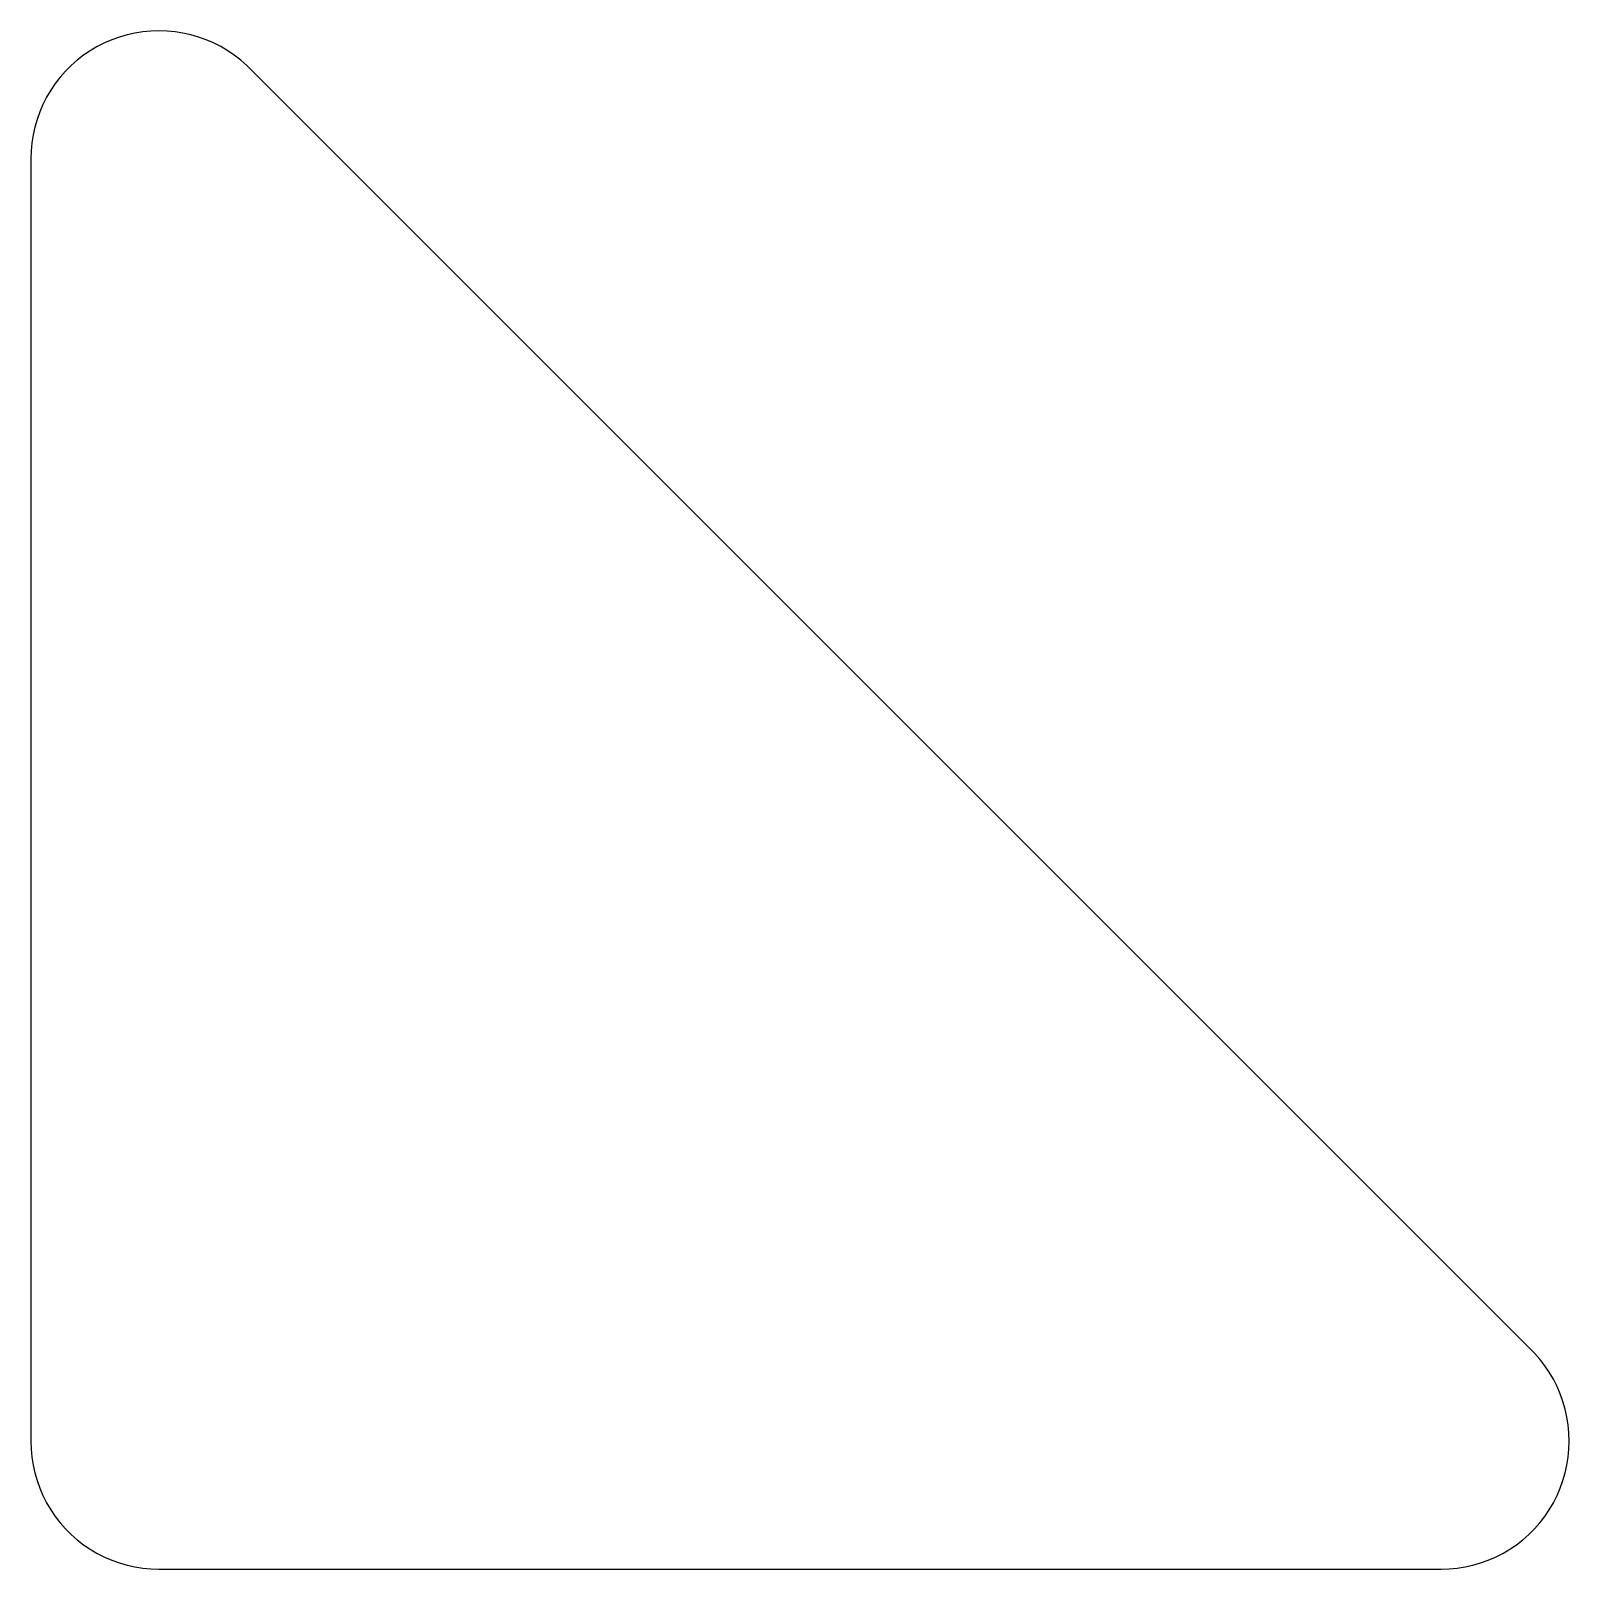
# Model space of a CAD drawing. Header units: metres. Extents: x -5 to 55, y -5 to 55.
import ezdxf

# ---------------------------------------------------------------- set-up
doc = ezdxf.new("R2010")
doc.units = ezdxf.units.M

msp = doc.modelspace()

# ---------------------------------------------------------------- linework, layer by layer
for p, q in [((-1.84062, 54.6489), (-2.1289, 54.5241)), ((-1.54508, 54.7553), (-1.84062, 54.6489)), ((-1.24345, 54.8429), (-1.54508, 54.7553)), ((-0.936907, 54.9114), (-1.24345, 54.8429)), ((-0.626666, 54.9606), (-0.936907, 54.9114)), ((-0.313953, 54.9901), (-0.626666, 54.9606)), ((0, 55), (-0.313953, 54.9901)), ((0.313953, 54.9901), (0, 55)), ((0.626666, 54.9606), (0.313953, 54.9901)), ((0.936907, 54.9114), (0.626666, 54.9606)), ((1.24345, 54.8429), (0.936907, 54.9114)), ((1.54508, 54.7553), (1.24345, 54.8429)), ((1.84062, 54.6489), (1.54508, 54.7553)), ((2.1289, 54.5241), (1.84062, 54.6489)), ((-2.93893, 54.0451), (-3.18712, 53.8526)), ((-2.67913, 54.2216), (-2.93893, 54.0451)), ((-2.40877, 54.3815), (-2.67913, 54.2216)), ((-2.1289, 54.5241), (-2.40877, 54.3815)), ((2.40877, 54.3815), (2.1289, 54.5241)), ((2.67913, 54.2216), (2.40877, 54.3815)), ((2.93893, 54.0451), (2.67913, 54.2216)), ((3.18712, 53.8526), (2.93893, 54.0451)), ((-3.64484, 53.4227), (-3.85257, 53.1871)), ((-3.42274, 53.6448), (-3.64484, 53.4227)), ((-3.18712, 53.8526), (-3.42274, 53.6448)), ((3.42274, 53.6448), (3.18712, 53.8526)), ((53.4227, 3.64484), (3.42274, 53.6448)), ((-4.04508, 52.9389), (-4.22164, 52.6791)), ((-3.85257, 53.1871), (-4.04508, 52.9389)), ((-4.38153, 52.4088), (-4.52414, 52.1289)), ((-4.22164, 52.6791), (-4.38153, 52.4088)), ((-4.64888, 51.8406), (-4.75528, 51.5451)), ((-4.52414, 52.1289), (-4.64888, 51.8406)), ((-4.84292, 51.2434), (-4.91144, 50.9369)), ((-4.75528, 51.5451), (-4.84292, 51.2434)), ((-4.96057, 50.6267), (-4.99013, 50.314)), ((-4.91144, 50.9369), (-4.96057, 50.6267)), ((-4.99013, 50.314), (-5, 50)), ((-5, 50), (-5, 0)), ((53.6448, 3.42274), (53.4227, 3.64484)), ((53.8526, 3.18712), (53.6448, 3.42274)), ((54.0451, 2.93893), (53.8526, 3.18712)), ((54.2216, 2.67913), (54.0451, 2.93893)), ((54.3815, 2.40877), (54.2216, 2.67913)), ((54.5241, 2.1289), (54.3815, 2.40877)), ((54.6489, 1.84062), (54.5241, 2.1289)), ((54.7553, 1.54508), (54.6489, 1.84062)), ((54.8429, 1.24345), (54.7553, 1.54508)), ((54.9114, 0.936907), (54.8429, 1.24345)), ((54.9606, 0.626666), (54.9114, 0.936907)), ((54.9901, 0.313953), (54.9606, 0.626666)), ((-5, 0), (-4.99013, -0.313953)), ((55, 0), (54.9901, 0.313953)), ((54.9901, -0.313953), (55, 0)), ((-4.99013, -0.313953), (-4.96057, -0.626666)), ((54.9606, -0.626666), (54.9901, -0.313953)), ((-4.96057, -0.626666), (-4.91144, -0.936907)), ((-4.91144, -0.936907), (-4.84292, -1.24345)), ((54.8429, -1.24345), (54.9114, -0.936907)), ((54.9114, -0.936907), (54.9606, -0.626666)), ((-4.84292, -1.24345), (-4.75528, -1.54508)), ((-4.75528, -1.54508), (-4.64888, -1.84062)), ((54.6489, -1.84062), (54.7553, -1.54508)), ((54.7553, -1.54508), (54.8429, -1.24345)), ((-4.64888, -1.84062), (-4.52414, -2.1289)), ((-4.52414, -2.1289), (-4.38153, -2.40877)), ((54.3815, -2.40877), (54.5241, -2.1289)), ((54.5241, -2.1289), (54.6489, -1.84062)), ((-4.38153, -2.40877), (-4.22164, -2.67913)), ((-4.22164, -2.67913), (-4.04508, -2.93893)), ((-4.04508, -2.93893), (-3.85257, -3.18712)), ((53.8526, -3.18712), (54.0451, -2.93893)), ((54.0451, -2.93893), (54.2216, -2.67913)), ((54.2216, -2.67913), (54.3815, -2.40877)), ((-3.85257, -3.18712), (-3.64484, -3.42274)), ((-3.64484, -3.42274), (-3.42274, -3.64484)), ((53.4227, -3.64484), (53.6448, -3.42274)), ((53.6448, -3.42274), (53.8526, -3.18712)), ((-3.42274, -3.64484), (-3.18712, -3.85257)), ((-3.18712, -3.85257), (-2.93893, -4.04508)), ((-2.93893, -4.04508), (-2.67913, -4.22164)), ((52.6791, -4.22164), (52.9389, -4.04508)), ((52.9389, -4.04508), (53.1871, -3.85257)), ((53.1871, -3.85257), (53.4227, -3.64484)), ((-2.67913, -4.22164), (-2.40877, -4.38153)), ((-2.40877, -4.38153), (-2.1289, -4.52414)), ((-2.1289, -4.52414), (-1.84062, -4.64888)), ((-1.84062, -4.64888), (-1.54508, -4.75528)), ((-1.54508, -4.75528), (-1.24345, -4.84292)), ((51.2434, -4.84292), (51.5451, -4.75528)), ((51.5451, -4.75528), (51.8406, -4.64888)), ((51.8406, -4.64888), (52.1289, -4.52414)), ((52.1289, -4.52414), (52.4088, -4.38153)), ((52.4088, -4.38153), (52.6791, -4.22164)), ((-1.24345, -4.84292), (-0.936907, -4.91144)), ((-0.936907, -4.91144), (-0.626666, -4.96057)), ((-0.626666, -4.96057), (-0.313953, -4.99013)), ((-0.313953, -4.99013), (0, -5)), ((0, -5), (50, -5)), ((50, -5), (50.314, -4.99013)), ((50.314, -4.99013), (50.6267, -4.96057)), ((50.6267, -4.96057), (50.9369, -4.91144)), ((50.9369, -4.91144), (51.2434, -4.84292))]:
    msp.add_line(p, q)

doc.saveas('drawing.dxf')
